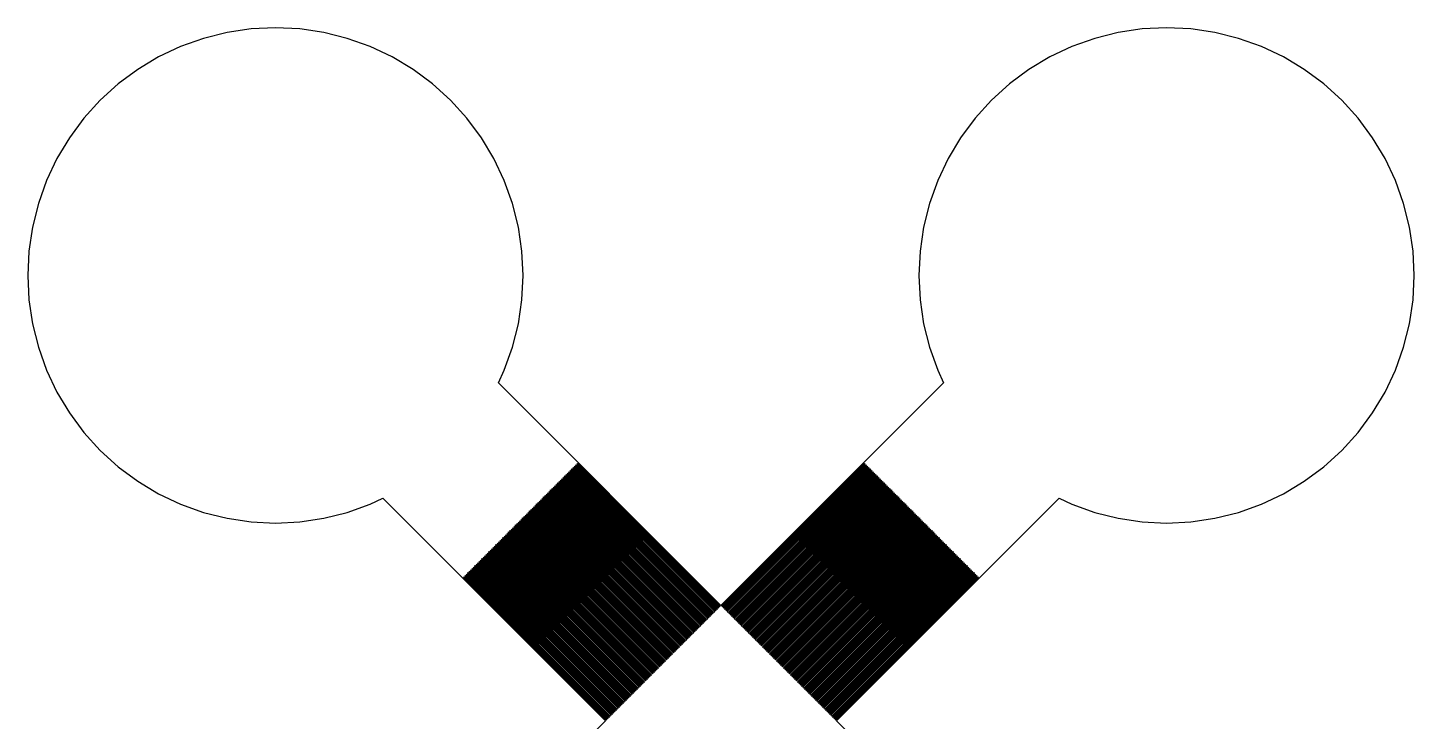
# Model space of a CAD drawing. Extents: x -73 to 181, y -8 to 80.
# Drawn here: x 2 to 16, y 27 to 34 of the extents above; entities that cross this region are included whole.
import ezdxf

# ---------------------------------------------------------------- set-up
doc = ezdxf.new("R2010")
doc.units = 0

msp = doc.modelspace()

# ---------------------------------------------------------------- linework, layer by layer
for p, q in [((3.77708, 33.8895), (3.54608, 33.8069)), ((4.01508, 33.9491), (3.77708, 33.8895)), ((4.25775, 33.9851), (4.01508, 33.9491)), ((4.50279, 33.9972), (4.25775, 33.9851)), ((4.74785, 33.9851), (4.50279, 33.9972)), ((4.99051, 33.9491), (4.74785, 33.9851)), ((5.2285, 33.8895), (4.99051, 33.9491)), ((5.4595, 33.8069), (5.2285, 33.8895)), ((12.7715, 33.8895), (12.5405, 33.8069)), ((13.0095, 33.9491), (12.7715, 33.8895)), ((13.2521, 33.9851), (13.0095, 33.9491)), ((13.4972, 33.9972), (13.2521, 33.9851)), ((13.7422, 33.9851), (13.4972, 33.9972)), ((13.9849, 33.9491), (13.7422, 33.9851)), ((14.2229, 33.8895), (13.9849, 33.9491)), ((14.4539, 33.8069), (14.2229, 33.8895)), ((3.54608, 33.8069), (3.3243, 33.702)), ((5.68129, 33.702), (5.4595, 33.8069)), ((12.5405, 33.8069), (12.3187, 33.702)), ((14.6757, 33.702), (14.4539, 33.8069)), ((3.3243, 33.702), (3.11388, 33.5759)), ((5.89171, 33.5759), (5.68129, 33.702)), ((12.3187, 33.702), (12.1083, 33.5759)), ((14.8861, 33.5759), (14.6757, 33.702)), ((3.11388, 33.5759), (2.91681, 33.4297)), ((6.08878, 33.4297), (5.89171, 33.5759)), ((12.1083, 33.5759), (11.9112, 33.4297)), ((15.0832, 33.4297), (14.8861, 33.5759)), ((2.91681, 33.4297), (2.73503, 33.265)), ((6.27057, 33.265), (6.08878, 33.4297)), ((11.9112, 33.4297), (11.7294, 33.265)), ((15.265, 33.265), (15.0832, 33.4297)), ((2.73503, 33.265), (2.57027, 33.0832)), ((6.43533, 33.0832), (6.27057, 33.265)), ((11.7294, 33.265), (11.5647, 33.0832)), ((15.4297, 33.0832), (15.265, 33.265)), ((2.57027, 33.0832), (2.42413, 32.8861)), ((6.58147, 32.8861), (6.43533, 33.0832)), ((11.5647, 33.0832), (11.4185, 32.8861)), ((15.5759, 32.8861), (15.4297, 33.0832)), ((2.42413, 32.8861), (2.29799, 32.6757)), ((6.7076, 32.6757), (6.58147, 32.8861)), ((11.4185, 32.8861), (11.2924, 32.6757)), ((15.702, 32.6757), (15.5759, 32.8861)), ((2.29799, 32.6757), (2.19312, 32.4539)), ((6.81248, 32.4539), (6.7076, 32.6757)), ((11.2924, 32.6757), (11.1875, 32.4539)), ((15.8069, 32.4539), (15.702, 32.6757)), ((2.19312, 32.4539), (2.11046, 32.2229)), ((6.89514, 32.2229), (6.81248, 32.4539)), ((11.1875, 32.4539), (11.1048, 32.2229)), ((15.8895, 32.2229), (15.8069, 32.4539)), ((2.11046, 32.2229), (2.05084, 31.9849)), ((6.95474, 31.9849), (6.89514, 32.2229)), ((11.1048, 32.2229), (11.0452, 31.9849)), ((15.9491, 31.9849), (15.8895, 32.2229)), ((2.05084, 31.9849), (2.01485, 31.7422)), ((6.99077, 31.7422), (6.95474, 31.9849)), ((11.0452, 31.9849), (11.0092, 31.7422)), ((15.9851, 31.7422), (15.9491, 31.9849)), ((2.01485, 31.7422), (2.00281, 31.4972)), ((7.00279, 31.4972), (6.99077, 31.7422)), ((11.0092, 31.7422), (10.9972, 31.4972)), ((15.9972, 31.4972), (15.9851, 31.7422)), ((2.00281, 31.4972), (2.01485, 31.2521)), ((6.99075, 31.2521), (7.00279, 31.4972)), ((10.9972, 31.4972), (11.0092, 31.2521)), ((15.9851, 31.2521), (15.9972, 31.4972)), ((2.01485, 31.2521), (2.05084, 31.0095)), ((6.95476, 31.0094), (6.99075, 31.2521)), ((11.0092, 31.2521), (11.0452, 31.0094)), ((15.9491, 31.0095), (15.9851, 31.2521)), ((2.05084, 31.0095), (2.11046, 30.7715)), ((6.89514, 30.7715), (6.95476, 31.0094)), ((11.0452, 31.0094), (11.1048, 30.7715)), ((15.8895, 30.7715), (15.9491, 31.0095)), ((2.11046, 30.7715), (2.19312, 30.5405)), ((6.81248, 30.5405), (6.89514, 30.7715)), ((11.1048, 30.7715), (11.1875, 30.5405)), ((15.8069, 30.5405), (15.8895, 30.7715)), ((2.19312, 30.5405), (2.29799, 30.3187)), ((6.75269, 30.414), (6.81248, 30.5405)), ((11.1875, 30.5405), (11.2473, 30.414)), ((15.702, 30.3187), (15.8069, 30.5405)), ((9, 28.1667), (6.75269, 30.414)), ((11.2473, 30.414), (9, 28.1667)), ((2.29799, 30.3187), (2.42413, 30.1083)), ((15.5759, 30.1083), (15.702, 30.3187)), ((2.42413, 30.1083), (2.57027, 29.9112)), ((15.4297, 29.9112), (15.5759, 30.1083)), ((2.57027, 29.9112), (2.73503, 29.7294)), ((15.265, 29.7294), (15.4297, 29.9112)), ((2.73503, 29.7294), (2.91682, 29.5647)), ((15.0832, 29.5647), (15.265, 29.7294)), ((2.91682, 29.5647), (3.11388, 29.4185)), ((7.47475, 29.5222), (7.48183, 29.5293)), ((7.48183, 29.5293), (8.92221, 28.0889)), ((7.48889, 29.5364), (7.49597, 29.5434)), ((8.92928, 28.096), (7.48889, 29.5364)), ((7.49597, 29.5434), (8.93634, 28.1031)), ((7.50305, 29.5505), (7.51012, 29.5576)), ((8.94342, 28.1101), (7.50305, 29.5505)), ((7.51012, 29.5576), (8.95049, 28.1172)), ((7.5172, 29.5647), (7.52426, 29.5717)), ((8.95757, 28.1243), (7.5172, 29.5647)), ((7.52426, 29.5717), (8.96463, 28.1314)), ((7.53133, 29.5788), (7.53841, 29.5859)), ((8.97169, 28.1384), (7.53133, 29.5788)), ((7.53841, 29.5859), (8.97878, 28.1455)), ((7.54547, 29.5929), (7.55254, 29.6)), ((8.98584, 28.1526), (7.54547, 29.5929)), ((7.55254, 29.6), (8.99292, 28.1596)), ((9.00706, 28.1596), (10.4474, 29.6)), ((10.4545, 29.5929), (9.01414, 28.1526)), ((9.02121, 28.1455), (10.4616, 29.5859)), ((10.4687, 29.5788), (9.02829, 28.1384)), ((9.03535, 28.1314), (10.4757, 29.5717)), ((10.4828, 29.5647), (9.04242, 28.1243)), ((9.0495, 28.1172), (10.4899, 29.5576)), ((10.4969, 29.5505), (9.05656, 28.1101)), ((9.06364, 28.1031), (10.504, 29.5434)), ((10.5111, 29.5364), (9.07071, 28.096)), ((9.07777, 28.0889), (10.5182, 29.5293)), ((10.4474, 29.6), (10.4545, 29.5929)), ((10.4616, 29.5859), (10.4687, 29.5788)), ((10.4757, 29.5717), (10.4828, 29.5647)), ((10.4899, 29.5576), (10.4969, 29.5505)), ((10.504, 29.5434), (10.5111, 29.5364)), ((10.5182, 29.5293), (10.5252, 29.5222)), ((14.8861, 29.4185), (15.0832, 29.5647)), ((3.11388, 29.4185), (3.32431, 29.2924)), ((7.34747, 29.395), (7.35455, 29.402)), ((8.78786, 27.9546), (7.34747, 29.395)), ((7.35455, 29.402), (8.79492, 27.9617)), ((7.36162, 29.4091), (7.3687, 29.4162)), ((8.802, 27.9687), (7.36162, 29.4091)), ((7.3687, 29.4162), (8.80907, 27.9758)), ((7.37576, 29.4232), (7.38284, 29.4303)), ((8.81613, 27.9829), (7.37576, 29.4232)), ((7.38284, 29.4303), (8.82321, 27.9899)), ((7.38991, 29.4374), (7.39697, 29.4444)), ((8.83028, 27.997), (7.38991, 29.4374)), ((7.39697, 29.4444), (8.83736, 28.0041)), ((7.40405, 29.4515), (7.41112, 29.4586)), ((8.84442, 28.0112), (7.40405, 29.4515)), ((7.41112, 29.4586), (8.8515, 28.0182)), ((7.4182, 29.4657), (7.42526, 29.4727)), ((8.85857, 28.0253), (7.4182, 29.4657)), ((7.42526, 29.4727), (8.86565, 28.0324)), ((7.43233, 29.4798), (7.43941, 29.4869)), ((8.87271, 28.0394), (7.43233, 29.4798)), ((7.43941, 29.4869), (8.87979, 28.0465)), ((7.44647, 29.494), (7.45354, 29.501)), ((8.88686, 28.0536), (7.44647, 29.494)), ((7.45354, 29.501), (8.89392, 28.0606)), ((7.46062, 29.5081), (7.46768, 29.5152)), ((8.901, 28.0677), (7.46062, 29.5081)), ((7.46768, 29.5152), (8.90807, 28.0748)), ((8.91513, 28.0818), (7.47475, 29.5222)), ((10.5252, 29.5222), (9.08485, 28.0818)), ((9.09192, 28.0748), (10.5323, 29.5152)), ((10.5394, 29.5081), (9.09898, 28.0677)), ((9.10606, 28.0606), (10.5464, 29.501)), ((10.5535, 29.494), (9.11313, 28.0536)), ((9.12019, 28.0465), (10.5606, 29.4869)), ((10.5677, 29.4798), (9.12727, 28.0394)), ((9.13434, 28.0324), (10.5747, 29.4727)), ((10.5818, 29.4657), (9.14142, 28.0253)), ((9.14848, 28.0182), (10.5889, 29.4586)), ((10.5959, 29.4515), (9.15556, 28.0112)), ((9.16263, 28.0041), (10.603, 29.4444)), ((10.6101, 29.4374), (9.16971, 27.997)), ((9.17677, 27.9899), (10.6171, 29.4303)), ((10.6242, 29.4232), (9.18385, 27.9829)), ((9.19092, 27.9758), (10.6313, 29.4162)), ((10.6384, 29.4091), (9.19798, 27.9687)), ((9.20506, 27.9617), (10.6454, 29.402)), ((10.6525, 29.395), (9.21213, 27.9546)), ((10.5323, 29.5152), (10.5394, 29.5081)), ((10.5464, 29.501), (10.5535, 29.494)), ((10.5606, 29.4869), (10.5677, 29.4798)), ((10.5747, 29.4727), (10.5818, 29.4657)), ((10.5889, 29.4586), (10.5959, 29.4515)), ((10.603, 29.4444), (10.6101, 29.4374)), ((10.6171, 29.4303), (10.6242, 29.4232)), ((10.6313, 29.4162), (10.6384, 29.4091)), ((10.6454, 29.402), (10.6525, 29.395)), ((14.6757, 29.2924), (14.8861, 29.4185)), ((3.32431, 29.2924), (3.5461, 29.1875)), ((7.20605, 29.2535), (7.21313, 29.2606)), ((8.64644, 27.8132), (7.20605, 29.2535)), ((7.21313, 29.2606), (8.6535, 27.8202)), ((7.2202, 29.2677), (7.22728, 29.2747)), ((8.66057, 27.8273), (7.2202, 29.2677)), ((7.22728, 29.2747), (8.66765, 27.8344)), ((7.23434, 29.2818), (7.24142, 29.2889)), ((8.67471, 27.8414), (7.23434, 29.2818)), ((7.24142, 29.2889), (8.68179, 27.8485)), ((7.24849, 29.296), (7.25555, 29.303)), ((8.68886, 27.8556), (7.24849, 29.296)), ((7.25555, 29.303), (8.69594, 27.8627)), ((7.26263, 29.3101), (7.2697, 29.3172)), ((8.703, 27.8697), (7.26263, 29.3101)), ((7.2697, 29.3172), (8.71008, 27.8768)), ((7.27676, 29.3242), (7.28384, 29.3313)), ((8.71715, 27.8839), (7.27676, 29.3242)), ((7.28384, 29.3313), (8.72423, 27.8909)), ((7.29091, 29.3384), (7.29797, 29.3455)), ((8.73129, 27.898), (7.29091, 29.3384)), ((7.29797, 29.3455), (8.73836, 27.9051)), ((7.30505, 29.3525), (7.31212, 29.3596)), ((8.74544, 27.9122), (7.30505, 29.3525)), ((7.31212, 29.3596), (8.7525, 27.9192)), ((7.31918, 29.3667), (7.32626, 29.3737)), ((8.75957, 27.9263), (7.31918, 29.3667)), ((7.32626, 29.3737), (8.76665, 27.9334)), ((7.33333, 29.3808), (7.34041, 29.3879)), ((8.77371, 27.9404), (7.33333, 29.3808)), ((7.34041, 29.3879), (8.78079, 27.9475)), ((9.21919, 27.9475), (10.6596, 29.3879)), ((10.6667, 29.3808), (9.22627, 27.9404)), ((9.23334, 27.9334), (10.6737, 29.3737)), ((10.6808, 29.3667), (9.24042, 27.9263)), ((9.24748, 27.9192), (10.6879, 29.3596)), ((10.6949, 29.3525), (9.25455, 27.9122)), ((9.26163, 27.9051), (10.702, 29.3455)), ((10.7091, 29.3384), (9.26869, 27.898)), ((9.27576, 27.8909), (10.7161, 29.3313)), ((10.7232, 29.3242), (9.28284, 27.8839)), ((9.2899, 27.8768), (10.7303, 29.3172)), ((10.7374, 29.3101), (9.29698, 27.8697)), ((9.30405, 27.8627), (10.7444, 29.303)), ((10.7515, 29.296), (9.31113, 27.8556)), ((9.31819, 27.8485), (10.7586, 29.2889)), ((10.7656, 29.2818), (9.32527, 27.8414)), ((9.33234, 27.8344), (10.7727, 29.2747)), ((10.7798, 29.2677), (9.33942, 27.8273)), ((9.34648, 27.8202), (10.7868, 29.2606)), ((10.7939, 29.2535), (9.35355, 27.8132)), ((10.6596, 29.3879), (10.6667, 29.3808)), ((10.6737, 29.3737), (10.6808, 29.3667)), ((10.6879, 29.3596), (10.6949, 29.3525)), ((10.702, 29.3455), (10.7091, 29.3384)), ((10.7161, 29.3313), (10.7232, 29.3242)), ((10.7303, 29.3172), (10.7374, 29.3101)), ((10.7444, 29.303), (10.7515, 29.296)), ((10.7586, 29.2889), (10.7656, 29.2818)), ((10.7727, 29.2747), (10.7798, 29.2677)), ((10.7868, 29.2606), (10.7939, 29.2535)), ((14.4539, 29.1875), (14.6757, 29.2924)), ((3.5461, 29.1875), (3.7771, 29.1048)), ((5.22852, 29.1048), (5.45952, 29.1875)), ((5.45952, 29.1875), (5.58597, 29.2473)), ((5.58597, 29.2473), (7.83327, 27)), ((7.06464, 29.1121), (7.0717, 29.1192)), ((8.50502, 27.6717), (7.06464, 29.1121)), ((7.0717, 29.1192), (8.51208, 27.6788)), ((7.07878, 29.1263), (7.08586, 29.1333)), ((8.51915, 27.6859), (7.07878, 29.1263)), ((7.08586, 29.1333), (8.52623, 27.6929)), ((7.09293, 29.1404), (7.09999, 29.1475)), ((8.53329, 27.7), (7.09293, 29.1404)), ((7.09999, 29.1475), (8.54036, 27.7071)), ((7.10707, 29.1545), (7.11414, 29.1616)), ((8.54744, 27.7142), (7.10707, 29.1545)), ((7.11414, 29.1616), (8.5545, 27.7212)), ((7.1212, 29.1687), (7.12828, 29.1758)), ((8.56158, 27.7283), (7.1212, 29.1687)), ((7.12828, 29.1758), (8.56865, 27.7354)), ((7.13535, 29.1828), (7.14241, 29.1899)), ((8.57573, 27.7424), (7.13535, 29.1828)), ((7.14241, 29.1899), (8.58279, 27.7495)), ((7.14949, 29.197), (7.15656, 29.204)), ((8.58987, 27.7566), (7.14949, 29.197)), ((7.15656, 29.204), (8.59694, 27.7637)), ((7.16364, 29.2111), (7.1707, 29.2182)), ((8.60402, 27.7707), (7.16364, 29.2111)), ((7.1707, 29.2182), (8.61108, 27.7778)), ((7.17776, 29.2253), (7.18484, 29.2323)), ((8.61815, 27.7849), (7.17776, 29.2253)), ((7.18484, 29.2323), (8.62523, 27.7919)), ((7.19191, 29.2394), (7.19899, 29.2465)), ((8.63229, 27.799), (7.19191, 29.2394)), ((7.19899, 29.2465), (8.63936, 27.8061)), ((9.36063, 27.8061), (10.801, 29.2465)), ((10.8081, 29.2394), (9.36769, 27.799)), ((9.37476, 27.7919), (10.8151, 29.2323)), ((10.8222, 29.2253), (9.38184, 27.7849)), ((9.3889, 27.7778), (10.8293, 29.2182)), ((10.8363, 29.2111), (9.39597, 27.7707)), ((9.40305, 27.7637), (10.8434, 29.204)), ((10.8505, 29.197), (9.41011, 27.7566)), ((9.41719, 27.7495), (10.8576, 29.1899)), ((10.8646, 29.1828), (9.42426, 27.7424)), ((9.43134, 27.7354), (10.8717, 29.1758)), ((10.8788, 29.1687), (9.4384, 27.7283)), ((9.44548, 27.7212), (10.8858, 29.1616)), ((10.8929, 29.1545), (9.45255, 27.7142)), ((9.45963, 27.7071), (10.9, 29.1475)), ((10.9071, 29.1404), (9.46669, 27.7)), ((9.47375, 27.6929), (10.9141, 29.1333)), ((10.9212, 29.1263), (9.48083, 27.6859)), ((9.4879, 27.6788), (10.9283, 29.1192)), ((10.9353, 29.1121), (9.49496, 27.6717)), ((10.1667, 27), (12.414, 29.2473)), ((10.801, 29.2465), (10.8081, 29.2394)), ((10.8151, 29.2323), (10.8222, 29.2253)), ((10.8293, 29.2182), (10.8363, 29.2111)), ((10.8434, 29.204), (10.8505, 29.197)), ((10.8576, 29.1899), (10.8646, 29.1828)), ((10.8717, 29.1758), (10.8788, 29.1687)), ((10.8858, 29.1616), (10.8929, 29.1545)), ((10.9, 29.1475), (10.9071, 29.1404)), ((10.9141, 29.1333), (10.9212, 29.1263)), ((10.9283, 29.1192), (10.9353, 29.1121)), ((12.414, 29.2473), (12.5405, 29.1875)), ((12.5405, 29.1875), (12.7715, 29.1048)), ((14.2229, 29.1048), (14.4539, 29.1875)), ((3.7771, 29.1048), (4.01508, 29.0452)), ((4.01508, 29.0452), (4.25777, 29.0092)), ((4.25777, 29.0092), (4.50281, 28.9972)), ((4.50281, 28.9972), (4.74786, 29.0092)), ((4.74786, 29.0092), (4.99054, 29.0452)), ((4.99054, 29.0452), (5.22852, 29.1048)), ((6.92322, 28.9707), (6.9303, 28.9778)), ((8.3636, 27.5303), (6.92322, 28.9707)), ((6.9303, 28.9778), (8.37068, 27.5374)), ((6.93736, 28.9848), (6.94443, 28.9919)), ((8.37775, 27.5445), (6.93736, 28.9848)), ((6.94443, 28.9919), (8.38481, 27.5515)), ((6.95151, 28.999), (6.95857, 29.0061)), ((8.39189, 27.5586), (6.95151, 28.999)), ((6.95857, 29.0061), (8.39896, 27.5657)), ((6.96565, 29.0131), (6.97272, 29.0202)), ((8.40602, 27.5728), (6.96565, 29.0131)), ((6.97272, 29.0202), (8.4131, 27.5798)), ((6.97978, 29.0273), (6.98686, 29.0343)), ((8.42017, 27.5869), (6.97978, 29.0273)), ((6.98686, 29.0343), (8.42723, 27.594)), ((6.99393, 29.0414), (7.00099, 29.0485)), ((8.43431, 27.601), (6.99393, 29.0414)), ((7.00099, 29.0485), (8.44138, 27.6081)), ((7.00807, 29.0556), (7.01514, 29.0626)), ((8.44846, 27.6152), (7.00807, 29.0556)), ((7.01514, 29.0626), (8.45552, 27.6222)), ((7.0222, 29.0697), (7.02928, 29.0768)), ((8.46259, 27.6293), (7.0222, 29.0697)), ((7.02928, 29.0768), (8.46967, 27.6364)), ((7.03635, 29.0838), (7.04341, 29.0909)), ((8.47673, 27.6434), (7.03635, 29.0838)), ((7.04341, 29.0909), (8.4838, 27.6505)), ((7.05049, 29.098), (7.05756, 29.105)), ((8.49088, 27.6576), (7.05049, 29.098)), ((7.05756, 29.105), (8.49794, 27.6647)), ((9.50204, 27.6647), (10.9424, 29.105)), ((10.9495, 29.098), (9.50911, 27.6576)), ((9.51619, 27.6505), (10.9566, 29.0909)), ((10.9636, 29.0838), (9.52325, 27.6434)), ((9.53032, 27.6364), (10.9707, 29.0768)), ((10.9778, 29.0697), (9.5374, 27.6293)), ((9.54446, 27.6222), (10.9848, 29.0626)), ((10.9919, 29.0556), (9.55153, 27.6152)), ((9.55861, 27.6081), (10.999, 29.0485)), ((11.0061, 29.0414), (9.56567, 27.601)), ((9.57275, 27.594), (11.0131, 29.0343)), ((11.0202, 29.0273), (9.57982, 27.5869)), ((9.58688, 27.5798), (11.0273, 29.0202)), ((11.0343, 29.0131), (9.59396, 27.5728)), ((9.60103, 27.5657), (11.0414, 29.0061)), ((11.0485, 28.999), (9.60809, 27.5586)), ((9.61517, 27.5515), (11.0556, 28.9919)), ((11.0626, 28.9848), (9.62224, 27.5445)), ((9.6293, 27.5374), (11.0697, 28.9778)), ((11.0768, 28.9707), (9.63638, 27.5303)), ((10.9424, 29.105), (10.9495, 29.098)), ((10.9566, 29.0909), (10.9636, 29.0838)), ((10.9707, 29.0768), (10.9778, 29.0697)), ((10.9848, 29.0626), (10.9919, 29.0556)), ((10.999, 29.0485), (11.0061, 29.0414)), ((11.0131, 29.0343), (11.0202, 29.0273)), ((11.0273, 29.0202), (11.0343, 29.0131)), ((11.0414, 29.0061), (11.0485, 28.999)), ((11.0556, 28.9919), (11.0626, 28.9848)), ((11.0697, 28.9778), (11.0768, 28.9707)), ((12.7715, 29.1048), (13.0094, 29.0452)), ((13.0094, 29.0452), (13.2521, 29.0092)), ((13.2521, 29.0092), (13.4972, 28.9972)), ((13.4972, 28.9972), (13.7422, 29.0092)), ((13.7422, 29.0092), (13.9849, 29.0452)), ((13.9849, 29.0452), (14.2229, 29.1048)), ((6.7818, 28.8293), (6.78886, 28.8363)), ((8.22218, 27.3889), (6.7818, 28.8293)), ((6.78886, 28.8363), (8.22925, 27.396)), ((6.79594, 28.8434), (6.80301, 28.8505)), ((8.23633, 27.403), (6.79594, 28.8434)), ((6.80301, 28.8505), (8.24339, 27.4101)), ((6.81009, 28.8576), (6.81715, 28.8646)), ((8.25047, 27.4172), (6.81009, 28.8576)), ((6.81715, 28.8646), (8.25754, 27.4243)), ((6.82423, 28.8717), (6.8313, 28.8788)), ((8.2646, 27.4313), (6.82423, 28.8717)), ((6.8313, 28.8788), (8.27168, 27.4384)), ((6.83838, 28.8858), (6.84544, 28.8929)), ((8.27875, 27.4455), (6.83838, 28.8858)), ((6.84544, 28.8929), (8.28581, 27.4525)), ((6.85252, 28.9), (6.85959, 28.9071)), ((8.29289, 27.4596), (6.85252, 28.9)), ((6.85959, 28.9071), (8.29996, 27.4667)), ((6.86665, 28.9141), (6.87373, 28.9212)), ((8.30704, 27.4738), (6.86665, 28.9141)), ((6.87373, 28.9212), (8.3141, 27.4808)), ((6.8808, 28.9283), (6.88786, 28.9353)), ((8.32118, 27.4879), (6.8808, 28.9283)), ((6.88786, 28.9353), (8.32825, 27.495)), ((6.89494, 28.9424), (6.90201, 28.9495)), ((8.33533, 27.502), (6.89494, 28.9424)), ((6.90201, 28.9495), (8.34239, 27.5091)), ((6.90909, 28.9566), (6.91615, 28.9636)), ((8.34947, 27.5162), (6.90909, 28.9566)), ((6.91615, 28.9636), (8.35654, 27.5233)), ((9.64345, 27.5233), (11.0838, 28.9636)), ((11.0909, 28.9566), (9.65051, 27.5162)), ((9.65759, 27.5091), (11.098, 28.9495)), ((11.105, 28.9424), (9.66466, 27.502)), ((9.67174, 27.495), (11.1121, 28.9353)), ((11.1192, 28.9283), (9.6788, 27.4879)), ((9.68588, 27.4808), (11.1263, 28.9212)), ((11.1333, 28.9141), (9.69295, 27.4738)), ((9.70003, 27.4667), (11.1404, 28.9071)), ((11.1475, 28.9), (9.70709, 27.4596)), ((9.71417, 27.4525), (11.1545, 28.8929)), ((11.1616, 28.8858), (9.72124, 27.4455)), ((9.7283, 27.4384), (11.1687, 28.8788)), ((11.1758, 28.8717), (9.73538, 27.4313)), ((9.74245, 27.4243), (11.1828, 28.8646)), ((11.1899, 28.8576), (9.74951, 27.4172)), ((9.75659, 27.4101), (11.197, 28.8505)), ((11.204, 28.8434), (9.76366, 27.403)), ((9.77074, 27.396), (11.2111, 28.8363)), ((11.2182, 28.8293), (9.7778, 27.3889)), ((11.0838, 28.9636), (11.0909, 28.9566)), ((11.098, 28.9495), (11.105, 28.9424)), ((11.1121, 28.9353), (11.1192, 28.9283)), ((11.1263, 28.9212), (11.1333, 28.9141)), ((11.1404, 28.9071), (11.1475, 28.9)), ((11.1545, 28.8929), (11.1616, 28.8858)), ((11.1687, 28.8788), (11.1758, 28.8717)), ((11.1828, 28.8646), (11.1899, 28.8576)), ((11.197, 28.8505), (11.204, 28.8434)), ((11.2111, 28.8363), (11.2182, 28.8293)), ((6.64038, 28.6879), (6.64745, 28.6949)), ((6.64745, 28.6949), (8.08783, 27.2545)), ((6.65453, 28.702), (6.66159, 28.7091)), ((8.09491, 27.2616), (6.65453, 28.702)), ((6.66159, 28.7091), (8.10197, 27.2687)), ((6.66867, 28.7161), (6.67574, 28.7232)), ((8.10904, 27.2758), (6.66867, 28.7161)), ((6.67574, 28.7232), (8.11612, 27.2828)), ((6.68282, 28.7303), (6.68988, 28.7374)), ((8.12318, 27.2899), (6.68282, 28.7303)), ((6.68988, 28.7374), (8.13025, 27.297)), ((6.69696, 28.7444), (6.70403, 28.7515)), ((8.13733, 27.304), (6.69696, 28.7444)), ((6.70403, 28.7515), (8.14439, 27.3111)), ((6.71109, 28.7586), (6.71817, 28.7656)), ((8.15147, 27.3182), (6.71109, 28.7586)), ((6.71817, 28.7656), (8.15854, 27.3253)), ((6.72523, 28.7727), (6.73232, 28.7798)), ((8.16562, 27.3323), (6.72523, 28.7727)), ((6.73232, 28.7798), (8.17268, 27.3394)), ((6.73938, 28.7868), (6.74644, 28.7939)), ((8.17976, 27.3465), (6.73938, 28.7868)), ((6.74644, 28.7939), (8.18683, 27.3535)), ((6.75352, 28.801), (6.76059, 28.8081)), ((8.19391, 27.3606), (6.75352, 28.801)), ((6.76059, 28.8081), (8.20097, 27.3677)), ((6.76765, 28.8151), (6.77473, 28.8222)), ((8.20804, 27.3748), (6.76765, 28.8151)), ((6.77473, 28.8222), (8.21512, 27.3818)), ((9.78487, 27.3818), (11.2253, 28.8222)), ((11.2323, 28.8151), (9.79195, 27.3748)), ((9.79901, 27.3677), (11.2394, 28.8081)), ((11.2465, 28.801), (9.80608, 27.3606)), ((9.81316, 27.3535), (11.2535, 28.7939)), ((11.2606, 28.7868), (9.82022, 27.3465)), ((9.8273, 27.3394), (11.2677, 28.7798)), ((11.2747, 28.7727), (9.83437, 27.3323)), ((9.84145, 27.3253), (11.2818, 28.7656)), ((11.2889, 28.7586), (9.84851, 27.3182)), ((9.85559, 27.3111), (11.296, 28.7515)), ((11.303, 28.7444), (9.86266, 27.304)), ((9.86974, 27.297), (11.3101, 28.7374)), ((11.3172, 28.7303), (9.8768, 27.2899)), ((9.88387, 27.2828), (11.3242, 28.7232)), ((11.3313, 28.7161), (9.89095, 27.2758)), ((9.89801, 27.2687), (11.3384, 28.7091)), ((11.3455, 28.702), (9.90508, 27.2616)), ((9.91216, 27.2545), (11.3525, 28.6949)), ((11.2253, 28.8222), (11.2323, 28.8151)), ((11.2394, 28.8081), (11.2465, 28.801)), ((11.2535, 28.7939), (11.2606, 28.7868)), ((11.2677, 28.7798), (11.2747, 28.7727)), ((11.2818, 28.7656), (11.2889, 28.7586)), ((11.296, 28.7515), (11.303, 28.7444)), ((11.3101, 28.7374), (11.3172, 28.7303)), ((11.3242, 28.7232), (11.3313, 28.7161)), ((11.3384, 28.7091), (11.3455, 28.702)), ((11.3525, 28.6949), (11.3596, 28.6879)), ((6.49896, 28.5464), (6.50603, 28.5535)), ((6.50603, 28.5535), (7.94641, 27.1131)), ((6.51309, 28.5606), (6.52017, 28.5677)), ((7.95348, 27.1202), (6.51309, 28.5606)), ((6.52017, 28.5677), (7.96056, 27.1273)), ((6.52724, 28.5747), (6.53432, 28.5818)), ((7.96762, 27.1343), (6.52724, 28.5747)), ((6.53432, 28.5818), (7.97469, 27.1414)), ((6.54138, 28.5889), (6.54846, 28.5959)), ((7.98177, 27.1485), (6.54138, 28.5889)), ((6.54846, 28.5959), (7.98883, 27.1556)), ((6.55554, 28.603), (6.56261, 28.6101)), ((7.99591, 27.1626), (6.55554, 28.603)), ((6.56261, 28.6101), (8.00298, 27.1697)), ((6.56967, 28.6171), (6.57675, 28.6242)), ((8.01004, 27.1768), (6.56967, 28.6171)), ((6.57675, 28.6242), (8.01712, 27.1839)), ((6.58382, 28.6313), (6.59088, 28.6384)), ((8.02419, 27.1909), (6.58382, 28.6313)), ((6.59088, 28.6384), (8.03127, 27.198)), ((6.59796, 28.6454), (6.60503, 28.6525)), ((8.03833, 27.2051), (6.59796, 28.6454)), ((6.60503, 28.6525), (8.04541, 27.2121)), ((6.61209, 28.6596), (6.61917, 28.6667)), ((8.05247, 27.2192), (6.61209, 28.6596)), ((6.61917, 28.6667), (8.05956, 27.2263)), ((6.62624, 28.6737), (6.63332, 28.6808)), ((8.06662, 27.2333), (6.62624, 28.6737)), ((6.63332, 28.6808), (8.0737, 27.2404)), ((8.08076, 27.2475), (6.64038, 28.6879)), ((11.3596, 28.6879), (9.91922, 27.2475)), ((9.92628, 27.2404), (11.3667, 28.6808)), ((11.3737, 28.6737), (9.93336, 27.2333)), ((9.94043, 27.2263), (11.3808, 28.6667)), ((11.3879, 28.6596), (9.94751, 27.2192)), ((9.95457, 27.2121), (11.395, 28.6525)), ((11.402, 28.6454), (9.96165, 27.2051)), ((9.96872, 27.198), (11.4091, 28.6384)), ((11.4162, 28.6313), (9.9758, 27.1909)), ((9.98286, 27.1839), (11.4232, 28.6242)), ((11.4303, 28.6171), (9.98994, 27.1768)), ((9.99701, 27.1697), (11.4374, 28.6101)), ((11.4444, 28.603), (10.0041, 27.1626)), ((10.0112, 27.1556), (11.4515, 28.5959)), ((11.4586, 28.5889), (10.0182, 27.1485)), ((10.0253, 27.1414), (11.4657, 28.5818)), ((11.4727, 28.5747), (10.0324, 27.1343)), ((10.0394, 27.1273), (11.4798, 28.5677)), ((11.4869, 28.5606), (10.0465, 27.1202)), ((10.0536, 27.1131), (11.494, 28.5535)), ((11.3667, 28.6808), (11.3737, 28.6737)), ((11.3808, 28.6667), (11.3879, 28.6596)), ((11.395, 28.6525), (11.402, 28.6454)), ((11.4091, 28.6384), (11.4162, 28.6313)), ((11.4232, 28.6242), (11.4303, 28.6171)), ((11.4374, 28.6101), (11.4444, 28.603)), ((11.4515, 28.5959), (11.4586, 28.5889)), ((11.4657, 28.5818), (11.4727, 28.5747)), ((11.4798, 28.5677), (11.4869, 28.5606)), ((11.494, 28.5535), (11.501, 28.5464)), ((6.39996, 28.4474), (6.40704, 28.4545)), ((7.84035, 27.0071), (6.39996, 28.4474)), ((6.40704, 28.4545), (7.84741, 27.0141)), ((6.41411, 28.4616), (6.42119, 28.4687)), ((7.85448, 27.0212), (6.41411, 28.4616)), ((6.42119, 28.4687), (7.86156, 27.0283)), ((6.42825, 28.4757), (6.43532, 28.4828)), ((7.86862, 27.0354), (6.42825, 28.4757)), ((6.43532, 28.4828), (7.8757, 27.0424)), ((6.4424, 28.4899), (6.44946, 28.4969)), ((7.88277, 27.0495), (6.4424, 28.4899)), ((6.44946, 28.4969), (7.88985, 27.0566)), ((6.45654, 28.504), (6.46361, 28.5111)), ((7.89691, 27.0636), (6.45654, 28.504)), ((6.46361, 28.5111), (7.90399, 27.0707)), ((6.47067, 28.5182), (6.47775, 28.5252)), ((7.91106, 27.0778), (6.47067, 28.5182)), ((6.47775, 28.5252), (7.91814, 27.0849)), ((6.48482, 28.5323), (6.49188, 28.5394)), ((7.9252, 27.0919), (6.48482, 28.5323)), ((6.49188, 28.5394), (7.93227, 27.099)), ((7.93935, 27.1061), (6.49896, 28.5464)), ((11.501, 28.5464), (10.0606, 27.1061)), ((10.0677, 27.099), (11.5081, 28.5394)), ((11.5152, 28.5323), (10.0748, 27.0919)), ((10.0818, 27.0849), (11.5222, 28.5252)), ((11.5293, 28.5182), (10.0889, 27.0778)), ((10.096, 27.0707), (11.5364, 28.5111)), ((11.5434, 28.504), (10.1031, 27.0636)), ((10.1101, 27.0566), (11.5505, 28.4969)), ((11.5576, 28.4899), (10.1172, 27.0495)), ((10.1243, 27.0424), (11.5647, 28.4828)), ((11.5717, 28.4757), (10.1314, 27.0354)), ((10.1384, 27.0283), (11.5788, 28.4687)), ((11.5859, 28.4616), (10.1455, 27.0212)), ((10.1526, 27.0141), (11.5929, 28.4545)), ((11.6, 28.4474), (10.1596, 27.0071)), ((11.5081, 28.5394), (11.5152, 28.5323)), ((11.5222, 28.5252), (11.5293, 28.5182)), ((11.5364, 28.5111), (11.5434, 28.504)), ((11.5505, 28.4969), (11.5576, 28.4899)), ((11.5647, 28.4828), (11.5717, 28.4757)), ((11.5788, 28.4687), (11.5859, 28.4616)), ((11.5929, 28.4545), (11.6, 28.4474)), ((8.96463, 28.1314), (8.95757, 28.1243)), ((8.97878, 28.1455), (8.97169, 28.1384)), ((8.99292, 28.1596), (8.98584, 28.1526)), ((9.01414, 28.1526), (9.00706, 28.1596)), ((9.02829, 28.1384), (9.02121, 28.1455)), ((9.04242, 28.1243), (9.03535, 28.1314)), ((8.82321, 27.9899), (8.81613, 27.9829)), ((8.83736, 28.0041), (8.83028, 27.997)), ((8.8515, 28.0182), (8.84442, 28.0112)), ((8.86565, 28.0324), (8.85857, 28.0253)), ((8.87979, 28.0465), (8.87271, 28.0394)), ((8.89392, 28.0606), (8.88686, 28.0536)), ((8.90807, 28.0748), (8.901, 28.0677)), ((8.92221, 28.0889), (8.91513, 28.0818)), ((8.93634, 28.1031), (8.92928, 28.096)), ((8.95049, 28.1172), (8.94342, 28.1101)), ((9.05656, 28.1101), (9.0495, 28.1172)), ((9.07071, 28.096), (9.06364, 28.1031)), ((9.08485, 28.0818), (9.07777, 28.0889)), ((9.09898, 28.0677), (9.09192, 28.0748)), ((9.11313, 28.0536), (9.10606, 28.0606)), ((9.12727, 28.0394), (9.12019, 28.0465)), ((9.14142, 28.0253), (9.13434, 28.0324)), ((9.15556, 28.0112), (9.14848, 28.0182)), ((9.16971, 27.997), (9.16263, 28.0041)), ((9.18385, 27.9829), (9.17677, 27.9899)), ((8.69594, 27.8627), (8.68886, 27.8556)), ((8.71008, 27.8768), (8.703, 27.8697)), ((8.72423, 27.8909), (8.71715, 27.8839)), ((8.73836, 27.9051), (8.73129, 27.898)), ((8.7525, 27.9192), (8.74544, 27.9122)), ((8.76665, 27.9334), (8.75957, 27.9263)), ((8.78079, 27.9475), (8.77371, 27.9404)), ((8.79492, 27.9617), (8.78786, 27.9546)), ((8.80907, 27.9758), (8.802, 27.9687)), ((9.19798, 27.9687), (9.19092, 27.9758)), ((9.21213, 27.9546), (9.20506, 27.9617)), ((9.22627, 27.9404), (9.21919, 27.9475)), ((9.24042, 27.9263), (9.23334, 27.9334)), ((9.25455, 27.9122), (9.24748, 27.9192)), ((9.26869, 27.898), (9.26163, 27.9051)), ((9.28284, 27.8839), (9.27576, 27.8909)), ((9.29698, 27.8697), (9.2899, 27.8768)), ((9.31113, 27.8556), (9.30405, 27.8627)), ((8.5545, 27.7212), (8.54744, 27.7142)), ((8.56865, 27.7354), (8.56158, 27.7283)), ((8.58279, 27.7495), (8.57573, 27.7424)), ((8.59694, 27.7637), (8.58987, 27.7566)), ((8.61108, 27.7778), (8.60402, 27.7707)), ((8.62523, 27.7919), (8.61815, 27.7849)), ((8.63936, 27.8061), (8.63229, 27.799)), ((8.6535, 27.8202), (8.64644, 27.8132)), ((8.66765, 27.8344), (8.66057, 27.8273)), ((8.68179, 27.8485), (8.67471, 27.8414)), ((9.32527, 27.8414), (9.31819, 27.8485)), ((9.33942, 27.8273), (9.33234, 27.8344)), ((9.35355, 27.8132), (9.34648, 27.8202)), ((9.36769, 27.799), (9.36063, 27.8061)), ((9.38184, 27.7849), (9.37476, 27.7919)), ((9.39597, 27.7707), (9.3889, 27.7778)), ((9.41011, 27.7566), (9.40305, 27.7637)), ((9.42426, 27.7424), (9.41719, 27.7495)), ((9.4384, 27.7283), (9.43134, 27.7354)), ((9.45255, 27.7142), (9.44548, 27.7212)), ((8.4131, 27.5798), (8.40602, 27.5728)), ((8.42723, 27.594), (8.42017, 27.5869)), ((8.44138, 27.6081), (8.43431, 27.601)), ((8.45552, 27.6222), (8.44846, 27.6152)), ((8.46967, 27.6364), (8.46259, 27.6293)), ((8.4838, 27.6505), (8.47673, 27.6434)), ((8.49794, 27.6647), (8.49088, 27.6576)), ((8.51208, 27.6788), (8.50502, 27.6717)), ((8.52623, 27.6929), (8.51915, 27.6859)), ((8.54036, 27.7071), (8.53329, 27.7)), ((9.46669, 27.7), (9.45963, 27.7071)), ((9.48083, 27.6859), (9.47375, 27.6929)), ((9.49496, 27.6717), (9.4879, 27.6788)), ((9.50911, 27.6576), (9.50204, 27.6647)), ((9.52325, 27.6434), (9.51619, 27.6505)), ((9.5374, 27.6293), (9.53032, 27.6364)), ((9.55153, 27.6152), (9.54446, 27.6222)), ((9.56567, 27.601), (9.55861, 27.6081)), ((9.57982, 27.5869), (9.57275, 27.594)), ((9.59396, 27.5728), (9.58688, 27.5798)), ((8.27168, 27.4384), (8.2646, 27.4313)), ((8.28581, 27.4525), (8.27875, 27.4455)), ((8.29996, 27.4667), (8.29289, 27.4596)), ((8.3141, 27.4808), (8.30704, 27.4738)), ((8.32825, 27.495), (8.32118, 27.4879)), ((8.34239, 27.5091), (8.33533, 27.502)), ((8.35654, 27.5233), (8.34947, 27.5162)), ((8.37068, 27.5374), (8.3636, 27.5303)), ((8.38481, 27.5515), (8.37775, 27.5445)), ((8.39896, 27.5657), (8.39189, 27.5586)), ((9.60809, 27.5586), (9.60103, 27.5657)), ((9.62224, 27.5445), (9.61517, 27.5515)), ((9.63638, 27.5303), (9.6293, 27.5374)), ((9.65051, 27.5162), (9.64345, 27.5233)), ((9.66466, 27.502), (9.65759, 27.5091)), ((9.6788, 27.4879), (9.67174, 27.495)), ((9.69295, 27.4738), (9.68588, 27.4808)), ((9.70709, 27.4596), (9.70003, 27.4667)), ((9.72124, 27.4455), (9.71417, 27.4525)), ((9.73538, 27.4313), (9.7283, 27.4384)), ((8.13025, 27.297), (8.12318, 27.2899)), ((8.14439, 27.3111), (8.13733, 27.304)), ((8.15854, 27.3253), (8.15147, 27.3182)), ((8.17268, 27.3394), (8.16562, 27.3323)), ((8.18683, 27.3535), (8.17976, 27.3465)), ((8.20097, 27.3677), (8.19391, 27.3606)), ((8.21512, 27.3818), (8.20804, 27.3748)), ((8.22925, 27.396), (8.22218, 27.3889)), ((8.24339, 27.4101), (8.23633, 27.403)), ((8.25754, 27.4243), (8.25047, 27.4172)), ((9.74951, 27.4172), (9.74245, 27.4243)), ((9.76366, 27.403), (9.75659, 27.4101)), ((9.7778, 27.3889), (9.77074, 27.396)), ((9.79195, 27.3748), (9.78487, 27.3818)), ((9.80608, 27.3606), (9.79901, 27.3677)), ((9.82022, 27.3465), (9.81316, 27.3535)), ((9.83437, 27.3323), (9.8273, 27.3394)), ((9.84851, 27.3182), (9.84145, 27.3253)), ((9.86266, 27.304), (9.85559, 27.3111)), ((9.8768, 27.2899), (9.86974, 27.297)), ((7.98883, 27.1556), (7.98177, 27.1485)), ((8.00298, 27.1697), (7.99591, 27.1626)), ((8.01712, 27.1839), (8.01004, 27.1768)), ((8.03127, 27.198), (8.02419, 27.1909)), ((8.04541, 27.2121), (8.03833, 27.2051)), ((8.05956, 27.2263), (8.05247, 27.2192)), ((8.0737, 27.2404), (8.06662, 27.2333)), ((8.08783, 27.2545), (8.08076, 27.2475)), ((8.10197, 27.2687), (8.09491, 27.2616)), ((8.11612, 27.2828), (8.10904, 27.2758)), ((9.89095, 27.2758), (9.88387, 27.2828)), ((9.90508, 27.2616), (9.89801, 27.2687)), ((9.91922, 27.2475), (9.91216, 27.2545)), ((9.93336, 27.2333), (9.92628, 27.2404)), ((9.94751, 27.2192), (9.94043, 27.2263)), ((9.96165, 27.2051), (9.95457, 27.2121)), ((9.9758, 27.1909), (9.96872, 27.198)), ((9.98994, 27.1768), (9.98286, 27.1839)), ((10.0041, 27.1626), (9.99701, 27.1697)), ((10.0182, 27.1485), (10.0112, 27.1556)), ((7.84741, 27.0141), (7.84035, 27.0071)), ((7.86156, 27.0283), (7.85448, 27.0212)), ((7.8757, 27.0424), (7.86862, 27.0354)), ((7.88985, 27.0566), (7.88277, 27.0495)), ((7.90399, 27.0707), (7.89691, 27.0636)), ((7.91814, 27.0849), (7.91106, 27.0778)), ((7.93227, 27.099), (7.9252, 27.0919)), ((7.94641, 27.1131), (7.93935, 27.1061)), ((7.96056, 27.1273), (7.95348, 27.1202)), ((7.97469, 27.1414), (7.96762, 27.1343)), ((10.0324, 27.1343), (10.0253, 27.1414)), ((10.0465, 27.1202), (10.0394, 27.1273)), ((10.0606, 27.1061), (10.0536, 27.1131)), ((10.0748, 27.0919), (10.0677, 27.099)), ((10.0889, 27.0778), (10.0818, 27.0849)), ((10.1031, 27.0636), (10.096, 27.0707)), ((10.1172, 27.0495), (10.1101, 27.0566)), ((10.1314, 27.0354), (10.1243, 27.0424)), ((10.1455, 27.0212), (10.1384, 27.0283)), ((10.1596, 27.0071), (10.1526, 27.0141)), ((7.83327, 27), (5.58597, 24.7527)), ((12.414, 24.7527), (10.1667, 27))]:
    msp.add_line(p, q)

doc.saveas('drawing.dxf')
